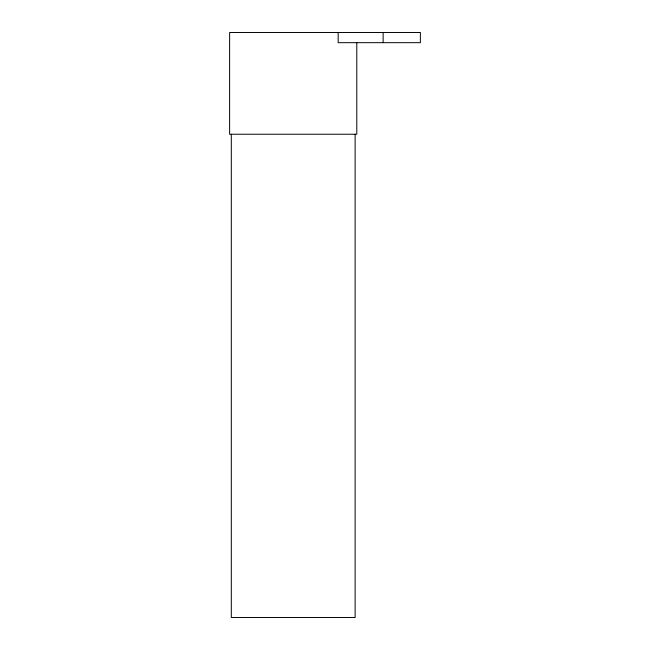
<?xml version="1.0" encoding="UTF-8"?>
<svg xmlns="http://www.w3.org/2000/svg" width="650" height="650" viewBox="0 0 650 650"><rect width="100%" height="100%" fill="white"/><g stroke="black" fill="none" stroke-linecap="round" stroke-linejoin="round"><path stroke-width="0.97" d="M383.134 32.5L383.134 42.672M356.793 42.575L356.793 134.241L229.621 134.241L229.621 32.5L420.379 32.5L420.379 42.672L338.171 42.672L338.171 32.5M355.119 134.241L355.119 617.5L231.294 617.5L231.294 134.241"/></g></svg>
